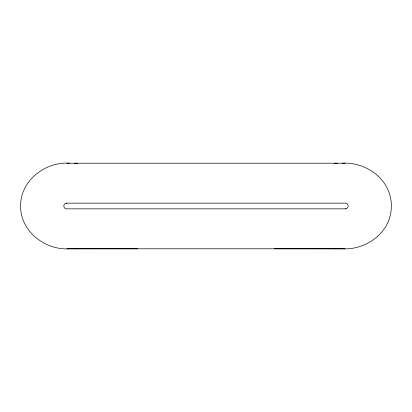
<?xml version="1.0" encoding="UTF-8"?>
<svg xmlns="http://www.w3.org/2000/svg" width="412" height="412" viewBox="0 0 412 412"><rect width="100%" height="100%" fill="white"/><g stroke="black" fill="none" stroke-linecap="round" stroke-linejoin="round"><path stroke-width="0.62" d="M66.646 203.162L66.337 203.204M345.344 208.843L345.663 208.796M66.667 203.152L345.333 203.152M345.323 208.848L66.708 208.848M69.51 163.193C45.299 161.509 20.26 180.703 20.6 206C20.26 231.225 45.191 250.439 69.355 248.807M342.645 248.807C364.136 249.981 386.446 235.592 390.627 213.787A39.562 39.562 0 0 0 390.627 198.213C386.435 176.341 364.028 161.978 342.49 163.193M66.95 163.214L345.05 163.214M69.659 248.807L137.721 248.786M274.279 248.786L342.341 248.807M66.95 248.786L345.05 248.786M337.557 248.663A42.786 42.786 0 0 1 334.353 248.786M334.353 163.214A42.786 42.786 0 0 1 337.557 163.337M77.647 248.786A42.786 42.786 0 0 1 74.448 248.663M74.448 163.337A42.786 42.786 0 0 1 77.647 163.214M345.678 203.085A2.941 2.941 0 0 1 345.678 208.915M66.322 208.915A2.941 2.941 0 0 1 66.322 203.085"/></g></svg>
